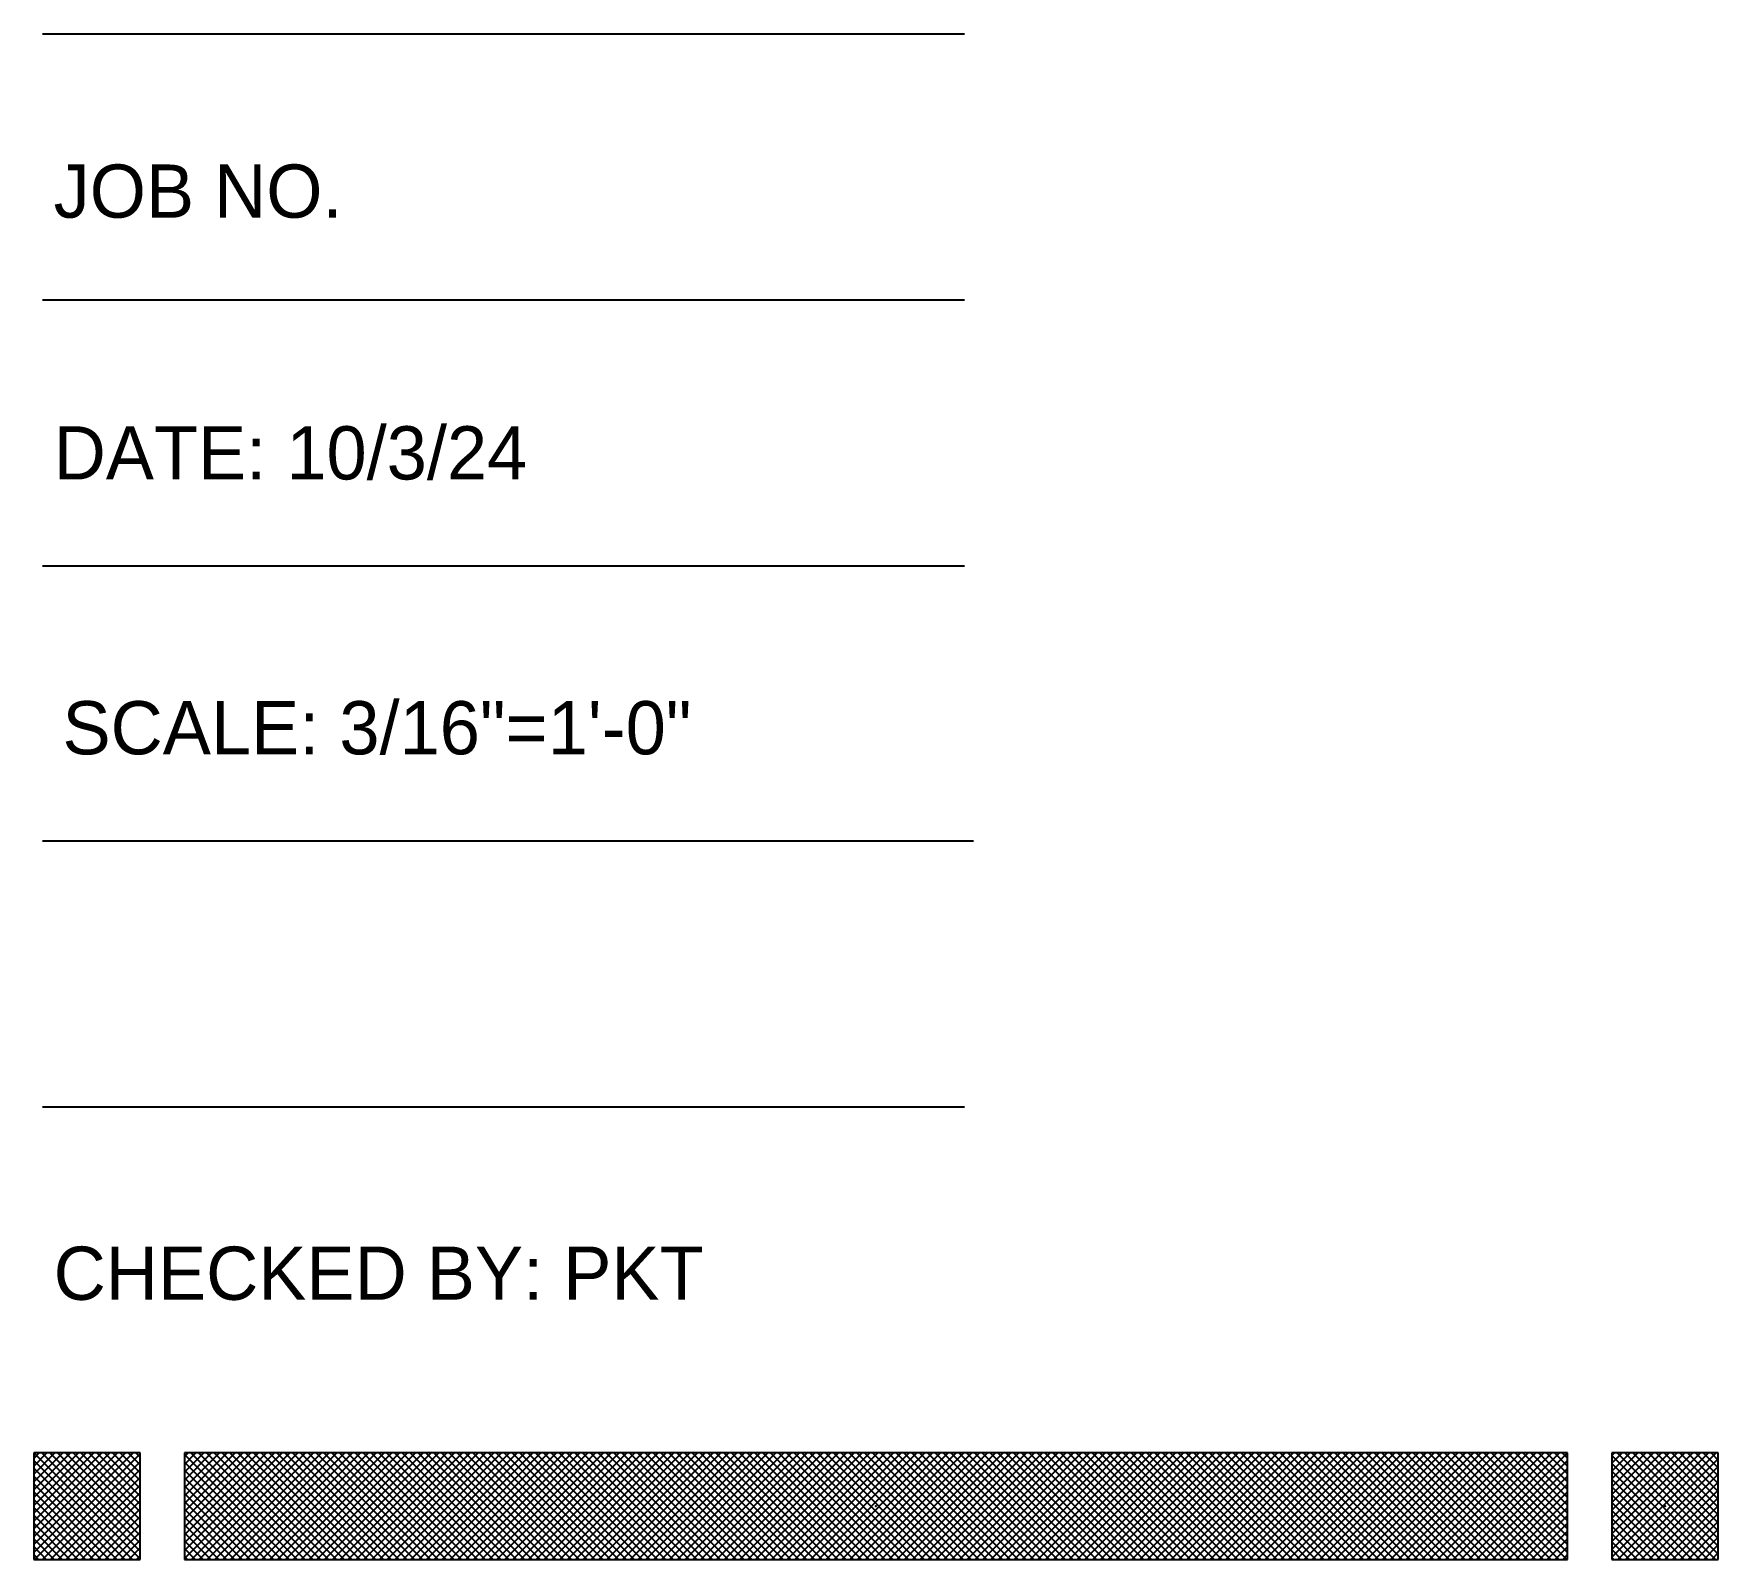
# Model space of a CAD drawing. Extents: x -92740 to -63661, y -15771 to -4391.
# Drawn here: x -82772.6 to -82644.3, y -7278.9 to -7162.8 of the extents above; entities that cross this region are included whole.
import ezdxf

# ---------------------------------------------------------------- set-up
doc = ezdxf.new("R2010")
doc.units = 0
doc.header["$MEASUREMENT"] = 0
doc.layers.add('ROOMNAME', color=1, linetype='Continuous')
doc.styles.add('DCADTXTSTYLE1', font='AVG_TP')

msp = doc.modelspace()

# ---------------------------------------------------------------- linework, layer by layer
at = {"layer": 'ROOMNAME', "color": 1, "linetype": 'Continuous', "ltscale": 1.51875}
for p, q in [((-82771.88, -7162.8), (-82701.68, -7162.8)), ((-82771.88, -7183.05), (-82701.68, -7183.05)), ((-82771.88, -7203.3), (-82701.68, -7203.3)), ((-82771.88, -7224.22), (-82701, -7224.22)), ((-82771.88, -7244.47), (-82701.68, -7244.47))]:
    msp.add_line(p, q, dxfattribs=at)
at = {"layer": 'ROOMNAME', "color": 3, "linetype": 'Continuous', "ltscale": 0.379687}
for p, q in [((-82764.45, -7270.8), (-82772.55, -7270.8)), ((-82772.55, -7270.8), (-82772.55, -7278.9)), ((-82772.55, -7271.22), (-82772.13, -7270.8)), ((-82772.55, -7271.81), (-82771.54, -7270.8)), ((-82772.55, -7272.41), (-82770.94, -7270.8)), ((-82772.55, -7273.01), (-82770.34, -7270.8)), ((-82772.55, -7273.6), (-82769.75, -7270.8)), ((-82772.55, -7274.2), (-82769.15, -7270.8)), ((-82772.55, -7274.8), (-82768.55, -7270.8)), ((-82772.55, -7275.39), (-82767.96, -7270.8)), ((-82772.55, -7275.99), (-82767.36, -7270.8)), ((-82772.55, -7276.59), (-82766.76, -7270.8)), ((-82772.55, -7277.18), (-82766.17, -7270.8)), ((-82772.55, -7277.78), (-82765.57, -7270.8)), ((-82772.55, -7278.37), (-82764.97, -7270.8)), ((-82772.55, -7271.37), (-82765.02, -7278.9)), ((-82772.53, -7270.8), (-82764.45, -7278.87)), ((-82772.48, -7278.9), (-82764.45, -7270.87)), ((-82771.93, -7270.8), (-82764.45, -7278.28)), ((-82771.88, -7278.9), (-82764.45, -7271.47)), ((-82771.33, -7270.8), (-82764.45, -7277.68)), ((-82770.74, -7270.8), (-82764.45, -7277.08)), ((-82770.14, -7270.8), (-82764.45, -7276.49)), ((-82769.54, -7270.8), (-82764.45, -7275.89)), ((-82768.95, -7270.8), (-82764.45, -7275.29)), ((-82768.35, -7270.8), (-82764.45, -7274.7)), ((-82767.75, -7270.8), (-82764.45, -7274.1)), ((-82767.16, -7270.8), (-82764.45, -7273.5)), ((-82766.56, -7270.8), (-82764.45, -7272.91)), ((-82765.96, -7270.8), (-82764.45, -7272.31)), ((-82765.37, -7270.8), (-82764.45, -7271.71)), ((-82764.77, -7270.8), (-82764.45, -7271.12)), ((-82764.45, -7278.9), (-82764.45, -7270.8)), ((-82655.78, -7270.8), (-82761.08, -7270.8)), ((-82761.08, -7270.8), (-82761.08, -7278.9)), ((-82761.08, -7271.08), (-82760.8, -7270.8)), ((-82761.08, -7271.67), (-82760.2, -7270.8)), ((-82761.08, -7272.27), (-82759.6, -7270.8)), ((-82761.08, -7272.87), (-82759.01, -7270.8)), ((-82761.08, -7273.46), (-82758.41, -7270.8)), ((-82761.08, -7274.06), (-82757.81, -7270.8)), ((-82761.08, -7274.66), (-82757.22, -7270.8)), ((-82761.08, -7275.25), (-82756.62, -7270.8)), ((-82761.08, -7275.85), (-82756.02, -7270.8)), ((-82761.08, -7276.45), (-82755.43, -7270.8)), ((-82761.08, -7277.04), (-82754.83, -7270.8)), ((-82761.08, -7277.64), (-82754.23, -7270.8)), ((-82761.08, -7278.24), (-82753.64, -7270.8)), ((-82761.08, -7278.83), (-82753.04, -7270.8)), ((-82761.08, -7270.91), (-82753.09, -7278.9)), ((-82761.08, -7271.51), (-82753.69, -7278.9)), ((-82760.6, -7270.8), (-82752.5, -7278.9)), ((-82760.54, -7278.9), (-82752.44, -7270.8)), ((-82760, -7270.8), (-82751.9, -7278.9)), ((-82759.95, -7278.9), (-82751.85, -7270.8)), ((-82759.4, -7270.8), (-82751.3, -7278.9)), ((-82759.35, -7278.9), (-82751.25, -7270.8)), ((-82758.81, -7270.8), (-82750.71, -7278.9)), ((-82758.75, -7278.9), (-82750.65, -7270.8)), ((-82758.21, -7270.8), (-82750.11, -7278.9)), ((-82758.16, -7278.9), (-82750.06, -7270.8)), ((-82757.61, -7270.8), (-82749.51, -7278.9)), ((-82757.56, -7278.9), (-82749.46, -7270.8)), ((-82757.02, -7270.8), (-82748.92, -7278.9)), ((-82756.96, -7278.9), (-82748.86, -7270.8)), ((-82756.42, -7270.8), (-82748.32, -7278.9)), ((-82756.37, -7278.9), (-82748.27, -7270.8)), ((-82755.82, -7270.8), (-82747.72, -7278.9)), ((-82755.77, -7278.9), (-82747.67, -7270.8)), ((-82755.23, -7270.8), (-82747.13, -7278.9)), ((-82755.17, -7278.9), (-82747.07, -7270.8)), ((-82754.63, -7270.8), (-82746.53, -7278.9)), ((-82754.58, -7278.9), (-82746.48, -7270.8)), ((-82754.03, -7270.8), (-82745.93, -7278.9)), ((-82753.98, -7278.9), (-82745.88, -7270.8)), ((-82753.44, -7270.8), (-82745.34, -7278.9)), ((-82753.38, -7278.9), (-82745.28, -7270.8)), ((-82752.84, -7270.8), (-82744.74, -7278.9)), ((-82752.79, -7278.9), (-82744.69, -7270.8)), ((-82752.24, -7270.8), (-82744.14, -7278.9)), ((-82752.19, -7278.9), (-82744.09, -7270.8)), ((-82751.65, -7270.8), (-82743.55, -7278.9)), ((-82751.59, -7278.9), (-82743.49, -7270.8)), ((-82751.05, -7270.8), (-82742.95, -7278.9)), ((-82751, -7278.9), (-82742.9, -7270.8)), ((-82750.45, -7270.8), (-82742.35, -7278.9)), ((-82750.4, -7278.9), (-82742.3, -7270.8)), ((-82749.86, -7270.8), (-82741.76, -7278.9)), ((-82749.8, -7278.9), (-82741.7, -7270.8)), ((-82749.26, -7270.8), (-82741.16, -7278.9)), ((-82749.21, -7278.9), (-82741.11, -7270.8)), ((-82748.66, -7270.8), (-82740.56, -7278.9)), ((-82748.61, -7278.9), (-82740.51, -7270.8)), ((-82748.07, -7270.8), (-82739.97, -7278.9)), ((-82748.01, -7278.9), (-82739.91, -7270.8)), ((-82747.47, -7270.8), (-82739.37, -7278.9)), ((-82747.42, -7278.9), (-82739.32, -7270.8)), ((-82746.87, -7270.8), (-82738.77, -7278.9)), ((-82746.82, -7278.9), (-82738.72, -7270.8)), ((-82746.28, -7270.8), (-82738.18, -7278.9)), ((-82746.22, -7278.9), (-82738.12, -7270.8)), ((-82745.68, -7270.8), (-82737.58, -7278.9)), ((-82745.63, -7278.9), (-82737.53, -7270.8)), ((-82745.08, -7270.8), (-82736.98, -7278.9)), ((-82745.03, -7278.9), (-82736.93, -7270.8)), ((-82744.49, -7270.8), (-82736.39, -7278.9)), ((-82744.43, -7278.9), (-82736.33, -7270.8)), ((-82743.89, -7270.8), (-82735.79, -7278.9)), ((-82743.84, -7278.9), (-82735.74, -7270.8)), ((-82743.29, -7270.8), (-82735.19, -7278.9)), ((-82743.24, -7278.9), (-82735.14, -7270.8)), ((-82742.7, -7270.8), (-82734.6, -7278.9)), ((-82742.64, -7278.9), (-82734.54, -7270.8)), ((-82742.1, -7270.8), (-82734, -7278.9)), ((-82742.05, -7278.9), (-82733.95, -7270.8)), ((-82741.5, -7270.8), (-82733.4, -7278.9)), ((-82741.45, -7278.9), (-82733.35, -7270.8)), ((-82740.91, -7270.8), (-82732.81, -7278.9)), ((-82740.85, -7278.9), (-82732.75, -7270.8)), ((-82740.31, -7270.8), (-82732.21, -7278.9)), ((-82740.26, -7278.9), (-82732.16, -7270.8)), ((-82739.71, -7270.8), (-82731.61, -7278.9)), ((-82739.66, -7278.9), (-82731.56, -7270.8)), ((-82739.12, -7270.8), (-82731.02, -7278.9)), ((-82739.06, -7278.9), (-82730.97, -7270.8)), ((-82738.52, -7270.8), (-82730.42, -7278.9)), ((-82738.47, -7278.9), (-82730.37, -7270.8)), ((-82737.92, -7270.8), (-82729.82, -7278.9)), ((-82737.87, -7278.9), (-82729.77, -7270.8)), ((-82737.33, -7270.8), (-82729.23, -7278.9)), ((-82737.28, -7278.9), (-82729.18, -7270.8)), ((-82736.73, -7270.8), (-82728.63, -7278.9)), ((-82736.68, -7278.9), (-82728.58, -7270.8)), ((-82736.13, -7270.8), (-82728.03, -7278.9)), ((-82736.08, -7278.9), (-82727.98, -7270.8)), ((-82735.54, -7270.8), (-82727.44, -7278.9)), ((-82735.48, -7278.9), (-82727.39, -7270.8)), ((-82734.94, -7270.8), (-82726.84, -7278.9)), ((-82734.89, -7278.9), (-82726.79, -7270.8)), ((-82734.34, -7270.8), (-82726.24, -7278.9)), ((-82734.29, -7278.9), (-82726.19, -7270.8)), ((-82733.75, -7270.8), (-82725.65, -7278.9)), ((-82733.7, -7278.9), (-82725.6, -7270.8)), ((-82733.15, -7270.8), (-82725.05, -7278.9)), ((-82733.1, -7278.9), (-82725, -7270.8)), ((-82732.55, -7270.8), (-82724.45, -7278.9)), ((-82732.5, -7278.9), (-82724.4, -7270.8)), ((-82731.96, -7270.8), (-82723.86, -7278.9)), ((-82731.91, -7278.9), (-82723.81, -7270.8)), ((-82731.36, -7270.8), (-82723.26, -7278.9)), ((-82731.31, -7278.9), (-82723.21, -7270.8)), ((-82730.76, -7270.8), (-82722.66, -7278.9)), ((-82730.71, -7278.9), (-82722.61, -7270.8)), ((-82730.17, -7270.8), (-82722.07, -7278.9)), ((-82730.12, -7278.9), (-82722.02, -7270.8)), ((-82729.57, -7270.8), (-82721.47, -7278.9)), ((-82729.52, -7278.9), (-82721.42, -7270.8)), ((-82728.97, -7270.8), (-82720.87, -7278.9)), ((-82728.92, -7278.9), (-82720.82, -7270.8)), ((-82728.38, -7270.8), (-82720.28, -7278.9)), ((-82728.33, -7278.9), (-82720.23, -7270.8)), ((-82727.78, -7270.8), (-82719.68, -7278.9)), ((-82727.73, -7278.9), (-82719.63, -7270.8)), ((-82727.18, -7270.8), (-82719.08, -7278.9)), ((-82727.13, -7278.9), (-82719.03, -7270.8)), ((-82726.59, -7270.8), (-82718.49, -7278.9)), ((-82726.54, -7278.9), (-82718.44, -7270.8)), ((-82725.99, -7270.8), (-82717.89, -7278.9)), ((-82725.94, -7278.9), (-82717.84, -7270.8)), ((-82725.39, -7270.8), (-82717.29, -7278.9)), ((-82725.34, -7278.9), (-82717.24, -7270.8)), ((-82724.8, -7270.8), (-82716.7, -7278.9)), ((-82724.75, -7278.9), (-82716.65, -7270.8)), ((-82724.2, -7270.8), (-82716.1, -7278.9)), ((-82724.15, -7278.9), (-82716.05, -7270.8)), ((-82723.6, -7270.8), (-82715.5, -7278.9)), ((-82723.55, -7278.9), (-82715.45, -7270.8)), ((-82723.01, -7270.8), (-82714.91, -7278.9)), ((-82722.96, -7278.9), (-82714.86, -7270.8)), ((-82722.41, -7270.8), (-82714.31, -7278.9)), ((-82722.36, -7278.9), (-82714.26, -7270.8)), ((-82721.81, -7270.8), (-82713.71, -7278.9)), ((-82721.76, -7278.9), (-82713.66, -7270.8)), ((-82721.22, -7270.8), (-82713.12, -7278.9)), ((-82721.17, -7278.9), (-82713.07, -7270.8)), ((-82720.62, -7270.8), (-82712.52, -7278.9)), ((-82720.57, -7278.9), (-82712.47, -7270.8)), ((-82720.02, -7270.8), (-82711.92, -7278.9)), ((-82719.97, -7278.9), (-82711.87, -7270.8)), ((-82719.43, -7270.8), (-82711.33, -7278.9)), ((-82719.38, -7278.9), (-82711.28, -7270.8)), ((-82718.83, -7270.8), (-82710.73, -7278.9)), ((-82718.78, -7278.9), (-82710.68, -7270.8)), ((-82718.23, -7270.8), (-82710.13, -7278.9)), ((-82718.18, -7278.9), (-82710.08, -7270.8)), ((-82717.64, -7270.8), (-82709.54, -7278.9)), ((-82717.59, -7278.9), (-82709.49, -7270.8)), ((-82717.04, -7270.8), (-82708.94, -7278.9)), ((-82716.99, -7278.9), (-82708.89, -7270.8)), ((-82716.45, -7270.8), (-82708.34, -7278.9)), ((-82716.39, -7278.9), (-82708.29, -7270.8)), ((-82715.85, -7270.8), (-82707.75, -7278.9)), ((-82715.8, -7278.9), (-82707.7, -7270.8)), ((-82715.25, -7270.8), (-82707.15, -7278.9)), ((-82715.2, -7278.9), (-82707.1, -7270.8)), ((-82714.65, -7270.8), (-82706.56, -7278.9)), ((-82714.6, -7278.9), (-82706.5, -7270.8)), ((-82714.06, -7270.8), (-82705.96, -7278.9)), ((-82714.01, -7278.9), (-82705.91, -7270.8)), ((-82713.46, -7270.8), (-82705.36, -7278.9)), ((-82713.41, -7278.9), (-82705.31, -7270.8)), ((-82712.87, -7270.8), (-82704.77, -7278.9)), ((-82712.81, -7278.9), (-82704.71, -7270.8)), ((-82712.27, -7270.8), (-82704.17, -7278.9)), ((-82712.22, -7278.9), (-82704.12, -7270.8)), ((-82711.67, -7270.8), (-82703.57, -7278.9)), ((-82711.62, -7278.9), (-82703.52, -7270.8)), ((-82711.08, -7270.8), (-82702.98, -7278.9)), ((-82711.02, -7278.9), (-82702.92, -7270.8)), ((-82710.48, -7270.8), (-82702.38, -7278.9)), ((-82710.43, -7278.9), (-82702.33, -7270.8)), ((-82709.88, -7270.8), (-82701.78, -7278.9)), ((-82709.83, -7278.9), (-82701.73, -7270.8)), ((-82709.29, -7270.8), (-82701.19, -7278.9)), ((-82709.23, -7278.9), (-82701.13, -7270.8)), ((-82708.69, -7270.8), (-82700.59, -7278.9)), ((-82708.64, -7278.9), (-82700.54, -7270.8)), ((-82708.09, -7270.8), (-82699.99, -7278.9)), ((-82708.04, -7278.9), (-82699.94, -7270.8)), ((-82707.5, -7270.8), (-82699.4, -7278.9)), ((-82707.44, -7278.9), (-82699.34, -7270.8)), ((-82706.9, -7270.8), (-82698.8, -7278.9)), ((-82706.85, -7278.9), (-82698.75, -7270.8)), ((-82706.3, -7270.8), (-82698.2, -7278.9)), ((-82706.25, -7278.9), (-82698.15, -7270.8)), ((-82705.71, -7270.8), (-82697.61, -7278.9)), ((-82705.65, -7278.9), (-82697.55, -7270.8)), ((-82705.11, -7270.8), (-82697.01, -7278.9)), ((-82705.06, -7278.9), (-82696.96, -7270.8)), ((-82704.51, -7270.8), (-82696.41, -7278.9)), ((-82704.46, -7278.9), (-82696.36, -7270.8)), ((-82703.92, -7270.8), (-82695.82, -7278.9)), ((-82703.86, -7278.9), (-82695.76, -7270.8)), ((-82703.32, -7270.8), (-82695.22, -7278.9)), ((-82703.27, -7278.9), (-82695.17, -7270.8)), ((-82702.72, -7270.8), (-82694.62, -7278.9)), ((-82702.67, -7278.9), (-82694.57, -7270.8)), ((-82702.13, -7270.8), (-82694.03, -7278.9)), ((-82702.07, -7278.9), (-82693.97, -7270.8)), ((-82701.53, -7270.8), (-82693.43, -7278.9)), ((-82701.48, -7278.9), (-82693.38, -7270.8)), ((-82700.93, -7270.8), (-82692.83, -7278.9)), ((-82700.88, -7278.9), (-82692.78, -7270.8)), ((-82700.34, -7270.8), (-82692.24, -7278.9)), ((-82700.28, -7278.9), (-82692.18, -7270.8)), ((-82699.74, -7270.8), (-82691.64, -7278.9)), ((-82699.69, -7278.9), (-82691.59, -7270.8)), ((-82699.14, -7270.8), (-82691.04, -7278.9)), ((-82699.09, -7278.9), (-82690.99, -7270.8)), ((-82698.55, -7270.8), (-82690.45, -7278.9)), ((-82698.49, -7278.9), (-82690.39, -7270.8)), ((-82697.95, -7270.8), (-82689.85, -7278.9)), ((-82697.9, -7278.9), (-82689.8, -7270.8)), ((-82697.35, -7270.8), (-82689.25, -7278.9)), ((-82697.3, -7278.9), (-82689.2, -7270.8)), ((-82696.76, -7270.8), (-82688.66, -7278.9)), ((-82696.7, -7278.9), (-82688.6, -7270.8)), ((-82696.16, -7270.8), (-82688.06, -7278.9)), ((-82696.11, -7278.9), (-82688.01, -7270.8)), ((-82695.56, -7270.8), (-82687.46, -7278.9)), ((-82695.51, -7278.9), (-82687.41, -7270.8)), ((-82694.97, -7270.8), (-82686.87, -7278.9)), ((-82694.91, -7278.9), (-82686.81, -7270.8)), ((-82694.37, -7270.8), (-82686.27, -7278.9)), ((-82694.32, -7278.9), (-82686.22, -7270.8)), ((-82693.77, -7270.8), (-82685.67, -7278.9)), ((-82693.72, -7278.9), (-82685.62, -7270.8)), ((-82693.18, -7270.8), (-82685.08, -7278.9)), ((-82693.12, -7278.9), (-82685.02, -7270.8)), ((-82692.58, -7270.8), (-82684.48, -7278.9)), ((-82692.53, -7278.9), (-82684.43, -7270.8)), ((-82691.98, -7270.8), (-82683.88, -7278.9)), ((-82691.93, -7278.9), (-82683.83, -7270.8)), ((-82691.39, -7270.8), (-82683.29, -7278.9)), ((-82691.33, -7278.9), (-82683.23, -7270.8)), ((-82690.79, -7270.8), (-82682.69, -7278.9)), ((-82690.74, -7278.9), (-82682.64, -7270.8)), ((-82690.19, -7270.8), (-82682.09, -7278.9)), ((-82690.14, -7278.9), (-82682.04, -7270.8)), ((-82689.6, -7270.8), (-82681.5, -7278.9)), ((-82689.54, -7278.9), (-82681.44, -7270.8)), ((-82689, -7270.8), (-82680.9, -7278.9)), ((-82688.95, -7278.9), (-82680.85, -7270.8)), ((-82688.4, -7270.8), (-82680.3, -7278.9)), ((-82688.35, -7278.9), (-82680.25, -7270.8)), ((-82687.81, -7270.8), (-82679.71, -7278.9)), ((-82687.75, -7278.9), (-82679.65, -7270.8)), ((-82687.21, -7270.8), (-82679.11, -7278.9)), ((-82687.16, -7278.9), (-82679.06, -7270.8)), ((-82686.61, -7270.8), (-82678.51, -7278.9)), ((-82686.56, -7278.9), (-82678.46, -7270.8)), ((-82686.02, -7270.8), (-82677.92, -7278.9)), ((-82685.96, -7278.9), (-82677.86, -7270.8)), ((-82685.42, -7270.8), (-82677.32, -7278.9)), ((-82685.37, -7278.9), (-82677.27, -7270.8)), ((-82684.82, -7270.8), (-82676.72, -7278.9)), ((-82684.77, -7278.9), (-82676.67, -7270.8)), ((-82684.23, -7270.8), (-82676.13, -7278.9)), ((-82684.18, -7278.9), (-82676.08, -7270.8)), ((-82683.63, -7270.8), (-82675.53, -7278.9)), ((-82683.58, -7278.9), (-82675.48, -7270.8)), ((-82683.03, -7270.8), (-82674.93, -7278.9)), ((-82682.98, -7278.9), (-82674.88, -7270.8)), ((-82682.44, -7270.8), (-82674.34, -7278.9)), ((-82682.38, -7278.9), (-82674.29, -7270.8)), ((-82681.84, -7270.8), (-82673.74, -7278.9)), ((-82681.79, -7278.9), (-82673.69, -7270.8)), ((-82681.24, -7270.8), (-82673.14, -7278.9)), ((-82681.19, -7278.9), (-82673.09, -7270.8)), ((-82680.65, -7270.8), (-82672.55, -7278.9)), ((-82680.59, -7278.9), (-82672.49, -7270.8)), ((-82680.05, -7270.8), (-82671.95, -7278.9)), ((-82680, -7278.9), (-82671.9, -7270.8)), ((-82679.45, -7270.8), (-82671.35, -7278.9)), ((-82679.4, -7278.9), (-82671.3, -7270.8)), ((-82678.86, -7270.8), (-82670.76, -7278.9)), ((-82678.81, -7278.9), (-82670.71, -7270.8)), ((-82678.26, -7270.8), (-82670.16, -7278.9)), ((-82678.21, -7278.9), (-82670.11, -7270.8)), ((-82677.66, -7270.8), (-82669.56, -7278.9)), ((-82677.61, -7278.9), (-82669.51, -7270.8)), ((-82677.07, -7270.8), (-82668.97, -7278.9)), ((-82677.02, -7278.9), (-82668.92, -7270.8)), ((-82676.47, -7270.8), (-82668.37, -7278.9)), ((-82676.42, -7278.9), (-82668.32, -7270.8)), ((-82675.87, -7270.8), (-82667.77, -7278.9)), ((-82675.82, -7278.9), (-82667.72, -7270.8)), ((-82675.28, -7270.8), (-82667.18, -7278.9)), ((-82675.23, -7278.9), (-82667.13, -7270.8)), ((-82674.68, -7270.8), (-82666.58, -7278.9)), ((-82674.63, -7278.9), (-82666.53, -7270.8)), ((-82674.08, -7270.8), (-82665.98, -7278.9)), ((-82674.03, -7278.9), (-82665.93, -7270.8)), ((-82673.49, -7270.8), (-82665.39, -7278.9)), ((-82673.44, -7278.9), (-82665.34, -7270.8)), ((-82672.89, -7270.8), (-82664.79, -7278.9)), ((-82672.84, -7278.9), (-82664.74, -7270.8)), ((-82672.3, -7270.8), (-82664.2, -7278.9)), ((-82672.24, -7278.9), (-82664.14, -7270.8)), ((-82671.7, -7270.8), (-82663.6, -7278.9)), ((-82671.65, -7278.9), (-82663.55, -7270.8)), ((-82671.1, -7270.8), (-82663, -7278.9)), ((-82671.05, -7278.9), (-82662.95, -7270.8)), ((-82670.51, -7270.8), (-82662.41, -7278.9)), ((-82670.45, -7278.9), (-82662.35, -7270.8)), ((-82669.91, -7270.8), (-82661.81, -7278.9)), ((-82669.86, -7278.9), (-82661.76, -7270.8)), ((-82669.31, -7270.8), (-82661.21, -7278.9)), ((-82669.26, -7278.9), (-82661.16, -7270.8)), ((-82668.72, -7270.8), (-82660.62, -7278.9)), ((-82668.66, -7278.9), (-82660.56, -7270.8)), ((-82668.12, -7270.8), (-82660.02, -7278.9)), ((-82668.07, -7278.9), (-82659.97, -7270.8)), ((-82667.52, -7270.8), (-82659.42, -7278.9)), ((-82667.47, -7278.9), (-82659.37, -7270.8)), ((-82666.93, -7270.8), (-82658.83, -7278.9)), ((-82666.87, -7278.9), (-82658.77, -7270.8)), ((-82666.33, -7270.8), (-82658.23, -7278.9)), ((-82666.28, -7278.9), (-82658.18, -7270.8)), ((-82665.73, -7270.8), (-82657.63, -7278.9)), ((-82665.68, -7278.9), (-82657.58, -7270.8)), ((-82665.14, -7270.8), (-82657.04, -7278.9)), ((-82665.08, -7278.9), (-82656.98, -7270.8)), ((-82664.54, -7270.8), (-82656.44, -7278.9)), ((-82664.49, -7278.9), (-82656.39, -7270.8)), ((-82663.94, -7270.8), (-82655.84, -7278.9)), ((-82663.89, -7278.9), (-82655.79, -7270.8)), ((-82663.35, -7270.8), (-82655.78, -7278.37)), ((-82663.29, -7278.9), (-82655.78, -7271.38)), ((-82662.75, -7270.8), (-82655.78, -7277.77)), ((-82662.15, -7270.8), (-82655.78, -7277.17)), ((-82661.56, -7270.8), (-82655.78, -7276.58)), ((-82660.96, -7270.8), (-82655.78, -7275.98)), ((-82660.36, -7270.8), (-82655.78, -7275.38)), ((-82659.77, -7270.8), (-82655.78, -7274.79)), ((-82659.17, -7270.8), (-82655.78, -7274.19)), ((-82658.57, -7270.8), (-82655.78, -7273.59)), ((-82657.98, -7270.8), (-82655.78, -7273)), ((-82657.38, -7270.8), (-82655.78, -7272.4)), ((-82656.78, -7270.8), (-82655.78, -7271.8)), ((-82656.19, -7270.8), (-82655.78, -7271.21)), ((-82655.78, -7278.9), (-82655.78, -7270.8)), ((-82644.3, -7270.8), (-82652.4, -7270.8)), ((-82652.4, -7270.8), (-82652.4, -7278.9)), ((-82652.4, -7270.99), (-82652.21, -7270.8)), ((-82652.4, -7271.58), (-82651.61, -7270.8)), ((-82652.4, -7272.18), (-82651.02, -7270.8)), ((-82652.4, -7272.78), (-82650.42, -7270.8)), ((-82652.4, -7273.37), (-82649.82, -7270.8)), ((-82652.4, -7273.97), (-82649.23, -7270.8)), ((-82652.4, -7274.57), (-82648.63, -7270.8)), ((-82652.4, -7275.16), (-82648.04, -7270.8)), ((-82652.4, -7275.76), (-82647.44, -7270.8)), ((-82652.4, -7276.36), (-82646.84, -7270.8)), ((-82652.4, -7276.95), (-82646.25, -7270.8)), ((-82652.4, -7277.55), (-82645.65, -7270.8)), ((-82652.4, -7278.15), (-82645.05, -7270.8)), ((-82652.4, -7278.74), (-82644.46, -7270.8)), ((-82652.4, -7271), (-82644.51, -7278.9)), ((-82652.4, -7271.6), (-82645.1, -7278.9)), ((-82652.01, -7270.8), (-82644.3, -7278.51)), ((-82651.96, -7278.9), (-82644.3, -7271.24)), ((-82651.41, -7270.8), (-82644.3, -7277.91)), ((-82650.82, -7270.8), (-82644.3, -7277.31)), ((-82650.22, -7270.8), (-82644.3, -7276.72)), ((-82649.62, -7270.8), (-82644.3, -7276.12)), ((-82649.03, -7270.8), (-82644.3, -7275.52)), ((-82648.43, -7270.8), (-82644.3, -7274.93)), ((-82647.83, -7270.8), (-82644.3, -7274.33)), ((-82647.24, -7270.8), (-82644.3, -7273.73)), ((-82646.64, -7270.8), (-82644.3, -7273.14)), ((-82646.04, -7270.8), (-82644.3, -7272.54)), ((-82645.45, -7270.8), (-82644.3, -7271.94)), ((-82644.85, -7270.8), (-82644.3, -7271.35)), ((-82644.3, -7278.9), (-82644.3, -7270.8)), ((-82772.55, -7271.97), (-82765.62, -7278.9)), ((-82772.55, -7272.56), (-82766.22, -7278.9)), ((-82771.28, -7278.9), (-82764.45, -7272.06)), ((-82770.69, -7278.9), (-82764.45, -7272.66)), ((-82761.08, -7272.11), (-82754.29, -7278.9)), ((-82761.08, -7272.7), (-82754.88, -7278.9)), ((-82662.7, -7278.9), (-82655.78, -7271.98)), ((-82662.1, -7278.9), (-82655.78, -7272.57)), ((-82652.4, -7272.2), (-82645.7, -7278.9)), ((-82652.4, -7272.79), (-82646.3, -7278.9)), ((-82651.36, -7278.9), (-82644.3, -7271.84)), ((-82650.77, -7278.9), (-82644.3, -7272.43)), ((-82650.17, -7278.9), (-82644.3, -7273.03)), ((-82772.55, -7273.16), (-82766.81, -7278.9)), ((-82772.55, -7273.76), (-82767.41, -7278.9)), ((-82770.09, -7278.9), (-82764.45, -7273.26)), ((-82769.49, -7278.9), (-82764.45, -7273.85)), ((-82761.08, -7273.3), (-82755.48, -7278.9)), ((-82761.08, -7273.9), (-82756.08, -7278.9)), ((-82661.5, -7278.9), (-82655.78, -7273.17)), ((-82660.91, -7278.9), (-82655.78, -7273.77)), ((-82652.4, -7273.39), (-82646.89, -7278.9)), ((-82652.4, -7273.99), (-82647.49, -7278.9)), ((-82649.57, -7278.9), (-82644.3, -7273.63)), ((-82648.98, -7278.9), (-82644.3, -7274.22)), ((-82772.55, -7274.35), (-82768.01, -7278.9)), ((-82772.55, -7274.95), (-82768.6, -7278.9)), ((-82772.55, -7275.55), (-82769.2, -7278.9)), ((-82768.9, -7278.9), (-82764.45, -7274.45)), ((-82768.3, -7278.9), (-82764.45, -7275.05)), ((-82761.08, -7274.49), (-82756.67, -7278.9)), ((-82761.08, -7275.09), (-82757.27, -7278.9)), ((-82660.31, -7278.9), (-82655.78, -7274.36)), ((-82659.71, -7278.9), (-82655.78, -7274.96)), ((-82659.12, -7278.9), (-82655.78, -7275.56)), ((-82652.4, -7274.58), (-82648.09, -7278.9)), ((-82652.4, -7275.18), (-82648.68, -7278.9)), ((-82648.38, -7278.9), (-82644.3, -7274.82)), ((-82647.78, -7278.9), (-82644.3, -7275.42)), ((-82772.55, -7276.14), (-82769.8, -7278.9)), ((-82772.55, -7276.74), (-82770.39, -7278.9)), ((-82767.7, -7278.9), (-82764.45, -7275.64)), ((-82767.11, -7278.9), (-82764.45, -7276.24)), ((-82766.51, -7278.9), (-82764.45, -7276.84)), ((-82761.08, -7275.69), (-82757.87, -7278.9)), ((-82761.08, -7276.28), (-82758.46, -7278.9)), ((-82761.08, -7276.88), (-82759.06, -7278.9)), ((-82658.52, -7278.9), (-82655.78, -7276.15)), ((-82657.92, -7278.9), (-82655.78, -7276.75)), ((-82652.4, -7275.78), (-82649.28, -7278.9)), ((-82652.4, -7276.37), (-82649.88, -7278.9)), ((-82647.19, -7278.9), (-82644.3, -7276.01)), ((-82646.59, -7278.9), (-82644.3, -7276.61)), ((-82772.55, -7277.34), (-82770.99, -7278.9)), ((-82772.55, -7277.93), (-82771.59, -7278.9)), ((-82765.91, -7278.9), (-82764.45, -7277.43)), ((-82765.32, -7278.9), (-82764.45, -7278.03)), ((-82761.08, -7277.48), (-82759.65, -7278.9)), ((-82761.08, -7278.07), (-82760.25, -7278.9)), ((-82657.33, -7278.9), (-82655.78, -7277.35)), ((-82656.73, -7278.9), (-82655.78, -7277.94)), ((-82652.4, -7276.97), (-82650.47, -7278.9)), ((-82652.4, -7277.57), (-82651.07, -7278.9)), ((-82652.4, -7278.16), (-82651.67, -7278.9)), ((-82645.99, -7278.9), (-82644.3, -7277.2)), ((-82645.4, -7278.9), (-82644.3, -7277.8)), ((-82772.55, -7278.53), (-82772.18, -7278.9)), ((-82772.55, -7278.9), (-82764.45, -7278.9)), ((-82764.72, -7278.9), (-82764.45, -7278.63)), ((-82761.08, -7278.67), (-82760.85, -7278.9)), ((-82761.08, -7278.9), (-82655.78, -7278.9)), ((-82656.13, -7278.9), (-82655.78, -7278.54)), ((-82652.4, -7278.76), (-82652.26, -7278.9)), ((-82652.4, -7278.9), (-82644.3, -7278.9)), ((-82644.8, -7278.9), (-82644.3, -7278.4))]:
    msp.add_line(p, q, dxfattribs=at)
for p in [(-82768.5, -7274.85), (-82708.43, -7274.85), (-82648.35, -7274.85)]:
    msp.add_point(p, dxfattribs=at)

# ---------------------------------------------------------------- texts
at = {"layer": 'ROOMNAME', "color": 3, "linetype": 'Continuous', "ltscale": 1.51875, "style": 'DCADTXTSTYLE1', "width": 1.015}
for s, p in [('JOB NO.', (-82771.03, -7176.8)), ('DATE: 10/3/24', (-82771.03, -7196.72)), ('SCALE: 3/16"=1\'-0"', (-82770.36, -7217.64)), ('CHECKED BY: PKT', (-82771.03, -7259.15))]:
    msp.add_text(s, height=4.05, dxfattribs=at).set_placement(p)

doc.saveas('drawing.dxf')
